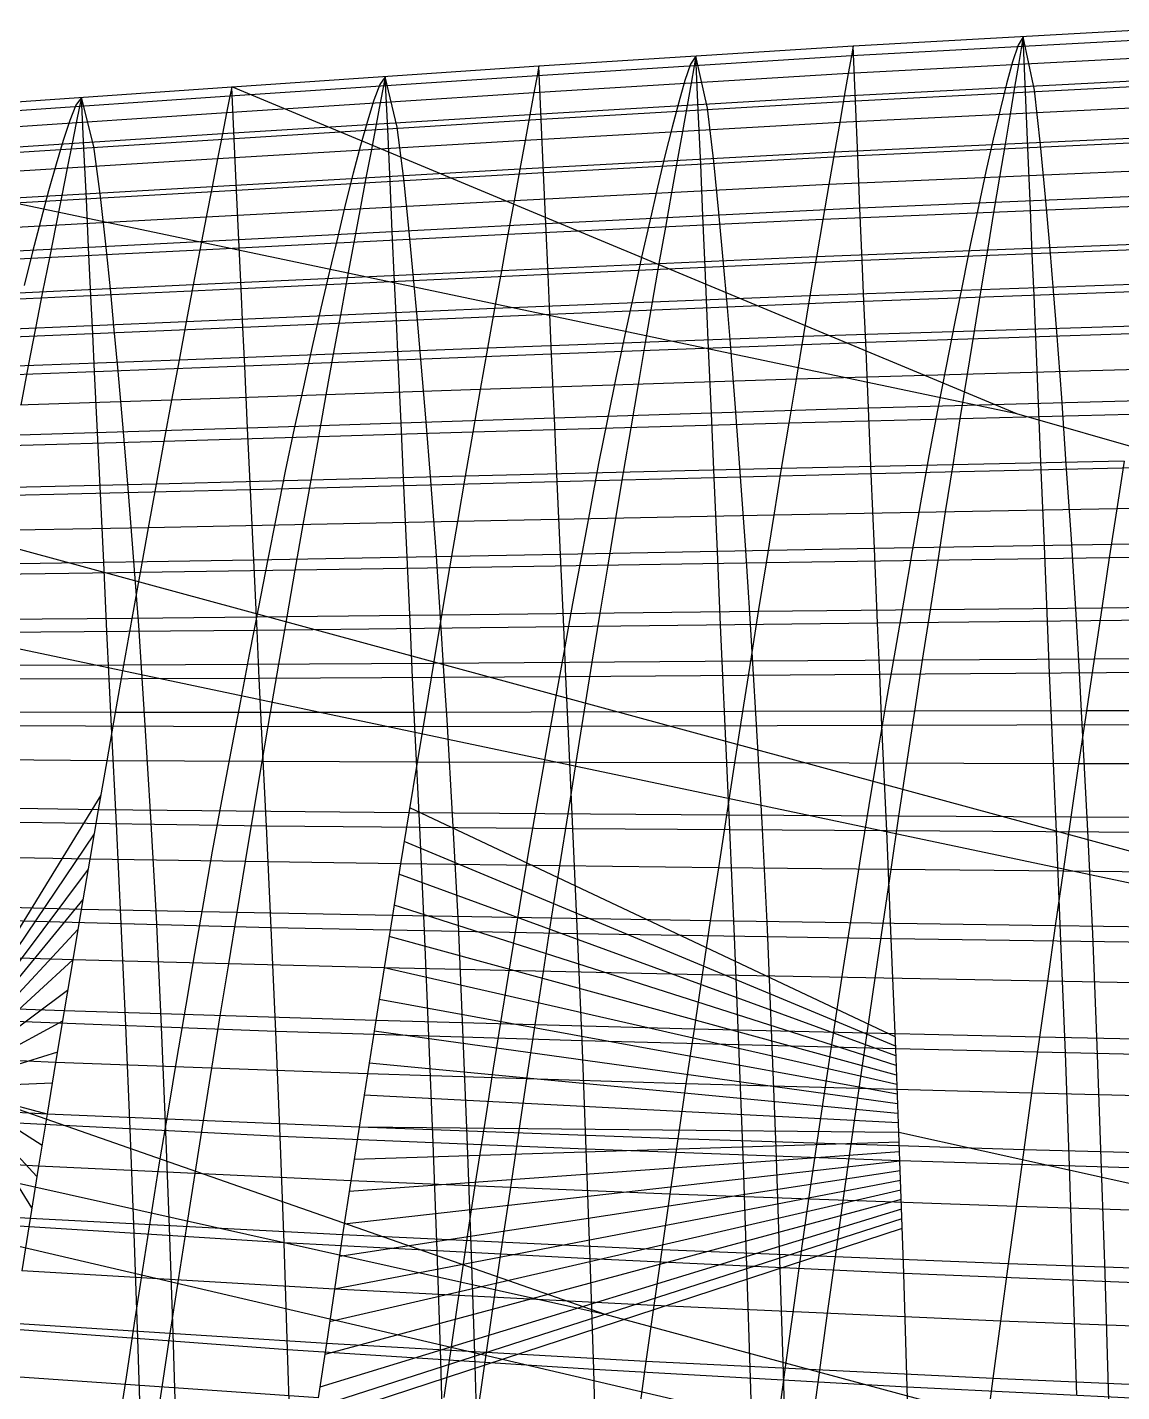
# Model space of a CAD drawing. Extents: x -530 to 530, y -2 to 255.
# Drawn here: x -411.5 to -352.3, y 173.8 to 247.6 of the extents above; entities that cross this region are included whole.
import ezdxf

# ---------------------------------------------------------------- set-up
doc = ezdxf.new("R2010")
doc.units = 0
doc.header["$MEASUREMENT"] = 0
doc.layers.add('default', color=7, linetype='Continuous')

msp = doc.modelspace()

# ---------------------------------------------------------------- linework, layer by layer
at = {"layer": 'default', "color": 5, "linetype": 'Continuous'}
for p, q in [((-348.435, 247.563, 101.476), (-366.838, 246.545, 114.324)), ((-348.435, 247.563, 101.476), (-366.838, 246.545, 114.324)), ((-366.838, 246.545, 114.324), (-383.825, 245.455, 128.367)), ((-366.838, 246.545, 114.324), (-383.825, 245.455, 128.367)), ((-348.525, 247.023, 101.383), (-366.931, 246.02, 114.237)), ((-366.838, 246.545, 114.324), (-366.931, 246.02, 114.237)), ((-366.931, 246.02, 114.237), (-383.921, 244.946, 128.285)), ((-348.688, 246.045, 101.213), (-367.099, 245.068, 114.078)), ((-366.931, 246.02, 114.237), (-367.099, 245.068, 114.078)), ((-383.921, 244.946, 128.285), (-400.527, 243.835, 141.917)), ((-383.825, 245.455, 128.367), (-400.43, 244.328, 141.991)), ((-383.825, 245.455, 128.367), (-400.43, 244.328, 141.991)), ((-367.099, 245.068, 114.078), (-384.093, 244.021, 128.137)), ((-383.921, 244.946, 128.285), (-384.093, 244.021, 128.137)), ((-383.825, 245.455, 128.367), (-383.921, 244.946, 128.285)), ((-367.099, 245.068, 114.078), (-367.314, 243.847, 113.876)), ((-400.43, 244.328, 141.991), (-416.674, 243.195, 155.404)), ((-400.43, 244.328, 141.991), (-416.674, 243.195, 155.404)), ((-400.43, 244.328, 141.991), (-400.527, 243.835, 141.917)), ((-348.896, 244.791, 100.999), (-367.314, 243.847, 113.876)), ((-400.527, 243.835, 141.917), (-416.774, 242.719, 155.337)), ((-384.093, 244.021, 128.137), (-400.705, 242.94, 141.781)), ((-400.527, 243.835, 141.917), (-400.705, 242.94, 141.781)), ((-384.093, 244.021, 128.137), (-384.314, 242.836, 127.949)), ((-367.314, 243.847, 113.876), (-384.314, 242.836, 127.949)), ((-367.314, 243.847, 113.876), (-367.564, 242.418, 113.641)), ((-400.705, 242.94, 141.781), (-416.954, 241.856, 155.215)), ((-400.705, 242.94, 141.781), (-400.931, 241.793, 141.609)), ((-384.314, 242.836, 127.949), (-400.931, 241.793, 141.609)), ((-384.314, 242.836, 127.949), (-384.57, 241.449, 127.73)), ((-349.138, 243.323, 100.748), (-367.564, 242.418, 113.641)), ((-367.564, 242.418, 113.641), (-384.57, 241.449, 127.73)), ((-367.564, 242.418, 113.641), (-367.844, 240.811, 113.38)), ((-400.931, 241.793, 141.609), (-417.185, 240.749, 155.059)), ((-400.931, 241.793, 141.609), (-401.194, 240.449, 141.409)), ((-384.57, 241.449, 127.73), (-401.194, 240.449, 141.409)), ((-384.57, 241.449, 127.73), (-384.857, 239.889, 127.486)), ((-349.409, 241.672, 100.469), (-367.844, 240.811, 113.38)), ((-367.844, 240.811, 113.38), (-384.857, 239.889, 127.486)), ((-367.844, 240.811, 113.38), (-368.147, 239.057, 113.098)), ((-401.194, 240.449, 141.409), (-417.454, 239.453, 154.878)), ((-401.194, 240.449, 141.409), (-401.489, 238.94, 141.185)), ((-384.857, 239.889, 127.486), (-401.489, 238.94, 141.185)), ((-384.857, 239.889, 127.486), (-385.168, 238.186, 127.223)), ((-349.702, 239.87, 100.169), (-368.147, 239.057, 113.098)), ((-368.147, 239.057, 113.098), (-385.168, 238.186, 127.223)), ((-368.147, 239.057, 113.098), (-368.471, 237.167, 112.797)), ((-401.489, 238.94, 141.185), (-417.754, 237.997, 154.677)), ((-401.489, 238.94, 141.185), (-401.808, 237.291, 140.945)), ((-385.168, 238.186, 127.223), (-401.808, 237.291, 140.945)), ((-385.168, 238.186, 127.223), (-385.5, 236.351, 126.943)), ((-350.016, 237.929, 99.848), (-368.471, 237.167, 112.797)), ((-401.808, 237.291, 140.945), (-418.079, 236.406, 154.46)), ((-401.808, 237.291, 140.945), (-402.149, 235.515, 140.688)), ((-368.471, 237.167, 112.797), (-385.5, 236.351, 126.943)), ((-368.471, 237.167, 112.797), (-368.813, 235.16, 112.48)), ((-385.5, 236.351, 126.943), (-402.149, 235.515, 140.688)), ((-385.5, 236.351, 126.943), (-385.851, 234.403, 126.648)), ((-402.149, 235.515, 140.688), (-418.427, 234.693, 154.228)), ((-402.149, 235.515, 140.688), (-402.51, 233.629, 140.419)), ((-350.347, 235.867, 99.511), (-368.813, 235.16, 112.48)), ((-368.813, 235.16, 112.48), (-385.851, 234.403, 126.648)), ((-368.813, 235.16, 112.48), (-369.17, 233.045, 112.152)), ((-385.851, 234.403, 126.648), (-402.51, 233.629, 140.419)), ((-385.851, 234.403, 126.648), (-386.217, 232.349, 126.342)), ((-402.51, 233.629, 140.419), (-418.794, 232.874, 153.985)), ((-402.51, 233.629, 140.419), (-402.886, 231.641, 140.139)), ((-350.693, 233.695, 99.16), (-369.17, 233.045, 112.152)), ((-369.17, 233.045, 112.152), (-386.217, 232.349, 126.342)), ((-369.17, 233.045, 112.152), (-369.541, 230.836, 111.81)), ((-386.217, 232.349, 126.342), (-402.886, 231.641, 140.139)), ((-386.217, 232.349, 126.342), (-386.598, 230.205, 126.024)), ((-402.886, 231.641, 140.139), (-419.178, 230.956, 153.732)), ((-402.886, 231.641, 140.139), (-403.277, 229.565, 139.848)), ((-351.053, 231.425, 98.796), (-369.541, 230.836, 111.81)), ((-386.598, 230.205, 126.024), (-403.277, 229.565, 139.848)), ((-386.598, 230.205, 126.024), (-386.99, 227.973, 125.699)), ((-369.541, 230.836, 111.81), (-386.598, 230.205, 126.024)), ((-369.541, 230.836, 111.81), (-369.923, 228.538, 111.462)), ((-403.277, 229.565, 139.848), (-419.576, 228.953, 153.47)), ((-403.277, 229.565, 139.848), (-403.679, 227.404, 139.551)), ((-351.423, 229.064, 98.424), (-369.923, 228.538, 111.462)), ((-386.99, 227.973, 125.699), (-403.679, 227.404, 139.551)), ((-386.99, 227.973, 125.699), (-387.393, 225.664, 125.365)), ((-369.923, 228.538, 111.462), (-386.99, 227.973, 125.699)), ((-369.923, 228.538, 111.462), (-370.316, 226.16, 111.103)), ((-403.679, 227.404, 139.551), (-419.986, 226.869, 153.202)), ((-403.679, 227.404, 139.551), (-404.093, 225.169, 139.246)), ((-351.803, 226.621, 98.042), (-370.316, 226.16, 111.103)), ((-370.316, 226.16, 111.103), (-387.393, 225.664, 125.365)), ((-370.316, 226.16, 111.103), (-370.718, 223.709, 110.739)), ((-404.093, 225.169, 139.246), (-420.408, 224.713, 152.928)), ((-404.093, 225.169, 139.246), (-404.516, 222.866, 138.937)), ((-387.393, 225.664, 125.365), (-404.093, 225.169, 139.246)), ((-387.393, 225.664, 125.365), (-387.805, 223.285, 125.026)), ((-370.718, 223.709, 110.739), (-387.805, 223.285, 125.026)), ((-370.718, 223.709, 110.739), (-371.126, 221.191, 110.371)), ((-352.192, 224.103, 97.654), (-370.718, 223.709, 110.739)), ((-352.192, 224.103, 97.654), (-352.587, 221.517, 97.261)), ((-404.516, 222.866, 138.937), (-420.84, 222.49, 152.649)), ((-404.516, 222.866, 138.937), (-404.946, 220.499, 138.624)), ((-387.805, 223.285, 125.026), (-404.516, 222.866, 138.937)), ((-387.805, 223.285, 125.026), (-388.224, 220.84, 124.683)), ((-352.587, 221.517, 97.261), (-371.126, 221.191, 110.371)), ((-352.587, 221.517, 97.261), (-352.99, 218.868, 96.862)), ((-332.689, 221.812, 85.574), (-352.587, 221.517, 97.261)), ((-388.224, 220.84, 124.683), (-404.946, 220.499, 138.624)), ((-388.224, 220.84, 124.683), (-388.65, 218.337, 124.334)), ((-371.126, 221.191, 110.371), (-388.224, 220.84, 124.683)), ((-371.126, 221.191, 110.371), (-371.542, 218.612, 109.997)), ((-404.946, 220.499, 138.624), (-421.278, 220.207, 152.367)), ((-404.946, 220.499, 138.624), (-405.384, 218.076, 138.305)), ((-371.542, 218.612, 109.997), (-388.65, 218.337, 124.334)), ((-371.542, 218.612, 109.997), (-371.962, 215.977, 109.621)), ((-352.99, 218.868, 96.862), (-371.542, 218.612, 109.997)), ((-352.99, 218.868, 96.862), (-353.397, 216.162, 96.461)), ((-333.076, 219.098, 85.15), (-352.99, 218.868, 96.862)), ((-405.384, 218.076, 138.305), (-421.725, 217.87, 152.08)), ((-405.384, 218.076, 138.305), (-405.827, 215.599, 137.986)), ((-388.65, 218.337, 124.334), (-405.384, 218.076, 138.305)), ((-388.65, 218.337, 124.334), (-389.081, 215.779, 123.985)), ((-333.467, 216.324, 84.725), (-353.397, 216.162, 96.461)), ((-405.827, 215.599, 137.986), (-422.176, 215.48, 151.793)), ((-405.827, 215.599, 137.986), (-406.276, 213.074, 137.664)), ((-389.081, 215.779, 123.985), (-405.827, 215.599, 137.986)), ((-389.081, 215.779, 123.985), (-389.519, 213.17, 123.631)), ((-371.962, 215.977, 109.621), (-389.081, 215.779, 123.985)), ((-371.962, 215.977, 109.621), (-372.388, 213.29, 109.241)), ((-353.397, 216.162, 96.461), (-371.962, 215.977, 109.621)), ((-353.397, 216.162, 96.461), (-353.81, 213.402, 96.056)), ((-372.388, 213.29, 109.241), (-389.519, 213.17, 123.631)), ((-372.388, 213.29, 109.241), (-372.818, 210.56, 108.86)), ((-353.81, 213.402, 96.056), (-372.388, 213.29, 109.241)), ((-353.81, 213.402, 96.056), (-354.226, 210.596, 95.649)), ((-333.864, 213.495, 84.295), (-353.81, 213.402, 96.056)), ((-406.276, 213.074, 137.664), (-422.634, 213.044, 151.503)), ((-406.276, 213.074, 137.664), (-406.728, 210.507, 137.34)), ((-389.519, 213.17, 123.631), (-406.276, 213.074, 137.664)), ((-389.519, 213.17, 123.631), (-389.959, 210.519, 123.277)), ((-406.728, 210.507, 137.34), (-423.095, 210.567, 151.212)), ((-406.728, 210.507, 137.34), (-407.183, 207.897, 137.017)), ((-389.959, 210.519, 123.277), (-406.728, 210.507, 137.34)), ((-389.959, 210.519, 123.277), (-390.403, 207.823, 122.923)), ((-372.818, 210.56, 108.86), (-389.959, 210.519, 123.277)), ((-372.818, 210.56, 108.86), (-373.25, 207.783, 108.48)), ((-354.226, 210.596, 95.649), (-372.818, 210.56, 108.86)), ((-354.226, 210.596, 95.649), (-354.644, 207.744, 95.242)), ((-334.263, 210.621, 83.863), (-354.226, 210.596, 95.649)), ((-407.183, 207.897, 137.017), (-423.559, 208.049, 150.922)), ((-407.183, 207.897, 137.017), (-407.642, 205.251, 136.694)), ((-390.403, 207.823, 122.923), (-407.183, 207.897, 137.017)), ((-390.403, 207.823, 122.923), (-390.849, 205.09, 122.567)), ((-373.25, 207.783, 108.48), (-390.403, 207.823, 122.923)), ((-373.25, 207.783, 108.48), (-373.685, 204.968, 108.098)), ((-354.644, 207.744, 95.242), (-373.25, 207.783, 108.48)), ((-354.644, 207.744, 95.242), (-355.065, 204.853, 94.835)), ((-334.665, 207.698, 83.431), (-354.644, 207.744, 95.242)), ((-407.642, 205.251, 136.694), (-424.026, 205.497, 150.631)), ((-407.642, 205.251, 136.694), (-408.103, 202.574, 136.369)), ((-390.849, 205.09, 122.567), (-407.642, 205.251, 136.694)), ((-390.849, 205.09, 122.567), (-391.298, 202.325, 122.211)), ((-373.685, 204.968, 108.098), (-390.849, 205.09, 122.567)), ((-373.685, 204.968, 108.098), (-374.123, 202.12, 107.715)), ((-355.065, 204.853, 94.835), (-373.685, 204.968, 108.098)), ((-355.065, 204.853, 94.835), (-355.489, 201.927, 94.425)), ((-335.07, 204.735, 82.999), (-355.065, 204.853, 94.835)), ((-408.103, 202.574, 136.369), (-424.497, 202.914, 150.339)), ((-408.103, 202.574, 136.369), (-408.563, 199.866, 136.048)), ((-391.298, 202.325, 122.211), (-408.103, 202.574, 136.369)), ((-391.298, 202.325, 122.211), (-391.746, 199.527, 121.858)), ((-374.123, 202.12, 107.715), (-391.298, 202.325, 122.211)), ((-374.123, 202.12, 107.715), (-374.56, 199.239, 107.335)), ((-355.489, 201.927, 94.425), (-374.123, 202.12, 107.715)), ((-355.489, 201.927, 94.425), (-355.912, 198.968, 94.02)), ((-335.477, 201.737, 82.564), (-355.489, 201.927, 94.425)), ((-408.563, 199.866, 136.048), (-424.966, 200.301, 150.051)), ((-408.563, 199.866, 136.048), (-409.025, 197.13, 135.727)), ((-391.746, 199.527, 121.858), (-408.563, 199.866, 136.048)), ((-391.746, 199.527, 121.858), (-392.196, 196.701, 121.506)), ((-374.56, 199.239, 107.335), (-391.746, 199.527, 121.858)), ((-374.56, 199.239, 107.335), (-374.998, 196.328, 106.956)), ((-355.912, 198.968, 94.02), (-374.56, 199.239, 107.335)), ((-355.912, 198.968, 94.02), (-356.337, 195.978, 93.615)), ((-335.884, 198.704, 82.134), (-355.912, 198.968, 94.02)), ((-409.025, 197.13, 135.727), (-425.437, 197.661, 149.763)), ((-409.025, 197.13, 135.727), (-409.487, 194.372, 135.408)), ((-392.196, 196.701, 121.506), (-409.025, 197.13, 135.727)), ((-392.196, 196.701, 121.506), (-392.645, 193.852, 121.155)), ((-374.998, 196.328, 106.956), (-392.196, 196.701, 121.506)), ((-374.998, 196.328, 106.956), (-375.436, 193.394, 106.579)), ((-356.337, 195.978, 93.615), (-374.998, 196.328, 106.956)), ((-356.337, 195.978, 93.615), (-356.761, 192.964, 93.212)), ((-336.291, 195.64, 81.704), (-356.337, 195.978, 93.615)), ((-409.487, 194.372, 135.408), (-425.908, 195.001, 149.477)), ((-409.487, 194.372, 135.408), (-409.948, 191.592, 135.09)), ((-392.645, 193.852, 121.155), (-409.487, 194.372, 135.408)), ((-392.645, 193.852, 121.155), (-393.095, 190.981, 120.807)), ((-375.436, 193.394, 106.579), (-392.645, 193.852, 121.155)), ((-375.436, 193.394, 106.579), (-375.874, 190.437, 106.204)), ((-356.761, 192.964, 93.212), (-375.436, 193.394, 106.579)), ((-356.761, 192.964, 93.212), (-357.185, 189.927, 92.811)), ((-336.699, 192.552, 81.276), (-356.761, 192.964, 93.212)), ((-409.948, 191.592, 135.09), (-426.378, 192.319, 149.192)), ((-409.948, 191.592, 135.09), (-410.408, 188.795, 134.776)), ((-393.095, 190.981, 120.807), (-409.948, 191.592, 135.09)), ((-393.095, 190.981, 120.807), (-393.543, 188.092, 120.462)), ((-375.874, 190.437, 106.204), (-393.095, 190.981, 120.807)), ((-375.874, 190.437, 106.204), (-376.311, 187.461, 105.833)), ((-357.185, 189.927, 92.811), (-375.874, 190.437, 106.204)), ((-410.408, 188.795, 134.776), (-426.847, 189.62, 148.911)), ((-357.185, 189.927, 92.811), (-357.608, 186.87, 92.414)), ((-337.107, 189.44, 80.85), (-357.185, 189.927, 92.811)), ((-410.408, 188.795, 134.776), (-410.867, 185.982, 134.466)), ((-393.543, 188.092, 120.462), (-410.408, 188.795, 134.776)), ((-393.543, 188.092, 120.462), (-393.989, 185.186, 120.12)), ((-376.311, 187.461, 105.833), (-393.543, 188.092, 120.462)), ((-376.311, 187.461, 105.833), (-376.746, 184.469, 105.465)), ((-357.608, 186.87, 92.414), (-376.311, 187.461, 105.833)), ((-410.867, 185.982, 134.466), (-427.315, 186.906, 148.633)), ((-357.608, 186.87, 92.414), (-358.029, 183.796, 92.021)), ((-337.513, 186.308, 80.428), (-357.608, 186.87, 92.414)), ((-410.867, 185.982, 134.466), (-411.323, 183.155, 134.158)), ((-393.989, 185.186, 120.12), (-410.867, 185.982, 134.466)), ((-393.989, 185.186, 120.12), (-394.433, 182.267, 119.781)), ((-376.746, 184.469, 105.465), (-393.989, 185.186, 120.12)), ((-376.746, 184.469, 105.465), (-377.179, 181.461, 105.1)), ((-358.029, 183.796, 92.021), (-376.746, 184.469, 105.465)), ((-411.323, 183.155, 134.158), (-427.78, 184.179, 148.357)), ((-358.029, 183.796, 92.021), (-358.448, 180.707, 91.631)), ((-337.917, 183.158, 80.01), (-358.029, 183.796, 92.021)), ((-411.323, 183.155, 134.158), (-411.776, 180.318, 133.855)), ((-394.433, 182.267, 119.781), (-411.323, 183.155, 134.158)), ((-394.433, 182.267, 119.781), (-394.875, 179.336, 119.448)), ((-377.179, 181.461, 105.1), (-394.433, 182.267, 119.781)), ((-377.179, 181.461, 105.1), (-377.609, 178.444, 104.741)), ((-358.448, 180.707, 91.631), (-377.179, 181.461, 105.1)), ((-394.875, 179.336, 119.448), (-411.776, 180.318, 133.855)), ((-358.448, 180.707, 91.631), (-358.865, 177.607, 91.247)), ((-338.32, 179.992, 79.595), (-358.448, 180.707, 91.631)), ((-394.875, 179.336, 119.448), (-395.314, 176.396, 119.118)), ((-377.609, 178.444, 104.741), (-394.875, 179.336, 119.448)), ((-377.609, 178.444, 104.741), (-378.037, 175.415, 104.386)), ((-358.865, 177.607, 91.247), (-377.609, 178.444, 104.741)), ((-395.314, 176.396, 119.118), (-412.228, 177.471, 133.556)), ((-358.865, 177.607, 91.247), (-359.279, 174.497, 90.867)), ((-338.72, 176.816, 79.187), (-358.865, 177.607, 91.247)), ((-395.314, 176.396, 119.118), (-395.748, 173.451, 118.794)), ((-378.037, 175.415, 104.386), (-395.314, 176.396, 119.118)), ((-378.037, 175.415, 104.386), (-378.461, 172.382, 104.037)), ((-359.279, 174.497, 90.867), (-378.037, 175.415, 104.386)), ((-395.748, 173.451, 118.794), (-412.674, 174.62, 133.262)), ((-359.279, 174.497, 90.867), (-359.689, 171.382, 90.494)), ((-339.119, 173.628, 78.783), (-359.279, 174.497, 90.867))]:
    msp.add_line(p, q, dxfattribs=at)
at = {"layer": 'default', "color": 3, "linetype": 'Continuous'}
for p, q in [((-366.712, 243.577, 114.731), (-366.838, 246.545, 114.324)), ((-383.698, 242.572, 128.756), (-383.825, 245.455, 128.367)), ((-400.3, 241.534, 142.362), (-400.43, 244.328, 141.991)), ((-348.312, 244.516, 101.9), (-366.712, 243.577, 114.731)), ((-366.712, 243.577, 114.731), (-383.698, 242.572, 128.756)), ((-366.586, 240.61, 115.139), (-366.712, 243.577, 114.731)), ((-383.698, 242.572, 128.756), (-400.3, 241.534, 142.362)), ((-383.57, 239.688, 129.146), (-383.698, 242.572, 128.756)), ((-400.3, 241.534, 142.362), (-416.542, 240.497, 155.756)), ((-400.169, 238.74, 142.733), (-400.3, 241.534, 142.362)), ((-348.19, 241.47, 102.325), (-366.586, 240.61, 115.139)), ((-366.586, 240.61, 115.139), (-383.57, 239.688, 129.146)), ((-366.466, 237.782, 115.527), (-366.586, 240.61, 115.139)), ((-383.57, 239.688, 129.146), (-400.169, 238.74, 142.733)), ((-383.448, 236.941, 129.517), (-383.57, 239.688, 129.146)), ((-400.169, 238.74, 142.733), (-416.409, 237.798, 156.107)), ((-400.046, 236.078, 143.087), (-400.169, 238.74, 142.733)), ((-348.073, 238.569, 102.729), (-366.466, 237.782, 115.527)), ((-366.466, 237.782, 115.527), (-383.448, 236.941, 129.517)), ((-366.347, 234.955, 115.915), (-366.466, 237.782, 115.527)), ((-383.448, 236.941, 129.517), (-400.046, 236.078, 143.087)), ((-383.327, 234.194, 129.887), (-383.448, 236.941, 129.517)), ((-400.046, 236.078, 143.087), (-416.283, 235.228, 156.442)), ((-399.922, 233.416, 143.44), (-400.046, 236.078, 143.087)), ((-347.956, 235.667, 103.134), (-366.347, 234.955, 115.915)), ((-366.347, 234.955, 115.915), (-383.327, 234.194, 129.887)), ((-366.252, 232.738, 116.22), (-366.347, 234.955, 115.915)), ((-383.327, 234.194, 129.887), (-399.922, 233.416, 143.44)), ((-383.231, 232.039, 130.179), (-383.327, 234.194, 129.887)), ((-399.922, 233.416, 143.44), (-416.158, 232.657, 156.776)), ((-399.824, 231.328, 143.718), (-399.922, 233.416, 143.44)), ((-347.864, 233.391, 103.452), (-366.252, 232.738, 116.22)), ((-366.252, 232.738, 116.22), (-383.231, 232.039, 130.179)), ((-366.158, 230.52, 116.525), (-366.252, 232.738, 116.22)), ((-383.231, 232.039, 130.179), (-399.824, 231.328, 143.718)), ((-383.134, 229.884, 130.471), (-383.231, 232.039, 130.179)), ((-399.824, 231.328, 143.718), (-416.058, 230.641, 157.04)), ((-399.726, 229.24, 143.996), (-399.824, 231.328, 143.718)), ((-347.772, 231.114, 103.77), (-366.158, 230.52, 116.525)), ((-366.158, 230.52, 116.525), (-383.134, 229.884, 130.471)), ((-366.007, 226.968, 117.012), (-366.158, 230.52, 116.525)), ((-383.134, 229.884, 130.471), (-399.726, 229.24, 143.996)), ((-382.982, 226.432, 130.937), (-383.134, 229.884, 130.471)), ((-399.726, 229.24, 143.996), (-415.959, 228.625, 157.303)), ((-399.57, 225.895, 144.44), (-399.726, 229.24, 143.996)), ((-347.625, 227.468, 104.278), (-366.007, 226.968, 117.012)), ((-366.007, 226.968, 117.012), (-382.982, 226.432, 130.937)), ((-365.857, 223.416, 117.499), (-366.007, 226.968, 117.012)), ((-399.57, 225.895, 144.44), (-415.8, 225.395, 157.723)), ((-382.982, 226.432, 130.937), (-399.57, 225.895, 144.44)), ((-399.415, 222.551, 144.883), (-399.57, 225.895, 144.44)), ((-382.829, 222.981, 131.402), (-382.982, 226.432, 130.937)), ((-347.479, 223.823, 104.786), (-365.857, 223.416, 117.499)), ((-382.829, 222.981, 131.402), (-399.415, 222.551, 144.883)), ((-365.857, 223.416, 117.499), (-382.829, 222.981, 131.402)), ((-382.655, 219.058, 131.932), (-382.829, 222.981, 131.402)), ((-365.686, 219.379, 118.053), (-365.857, 223.416, 117.499)), ((-399.415, 222.551, 144.883), (-415.642, 222.166, 158.143)), ((-399.238, 218.75, 145.388), (-399.415, 222.551, 144.883)), ((-365.686, 219.379, 118.053), (-382.655, 219.058, 131.932)), ((-347.312, 219.679, 105.363), (-365.686, 219.379, 118.053)), ((-365.515, 215.343, 118.607), (-365.686, 219.379, 118.053)), ((-399.238, 218.75, 145.388), (-415.462, 218.495, 158.621)), ((-382.655, 219.058, 131.932), (-399.238, 218.75, 145.388)), ((-399.061, 214.95, 145.892), (-399.238, 218.75, 145.388)), ((-382.482, 215.136, 132.462), (-382.655, 219.058, 131.932)), ((-347.146, 215.536, 105.941), (-365.515, 215.343, 118.607)), ((-399.061, 214.95, 145.892), (-415.283, 214.825, 159.099)), ((-382.482, 215.136, 132.462), (-399.061, 214.95, 145.892)), ((-398.939, 212.343, 146.239), (-399.061, 214.95, 145.892)), ((-365.515, 215.343, 118.607), (-382.482, 215.136, 132.462)), ((-382.362, 212.446, 132.825), (-382.482, 215.136, 132.462)), ((-365.397, 212.574, 118.988), (-365.515, 215.343, 118.607)), ((-365.397, 212.574, 118.988), (-382.362, 212.446, 132.825)), ((-347.031, 212.695, 106.337), (-365.397, 212.574, 118.988)), ((-365.28, 209.806, 119.368), (-365.397, 212.574, 118.988)), ((-398.939, 212.343, 146.239), (-415.159, 212.308, 159.427)), ((-382.362, 212.446, 132.825), (-398.939, 212.343, 146.239)), ((-398.817, 209.737, 146.585), (-398.939, 212.343, 146.239)), ((-382.243, 209.756, 133.189), (-382.362, 212.446, 132.825)), ((-398.817, 209.737, 146.585), (-415.035, 209.791, 159.755)), ((-382.243, 209.756, 133.189), (-398.817, 209.737, 146.585)), ((-398.551, 204.373, 147.316), (-398.817, 209.737, 146.585)), ((-365.28, 209.806, 119.368), (-382.243, 209.756, 133.189)), ((-381.981, 204.22, 133.957), (-382.243, 209.756, 133.189)), ((-346.916, 209.853, 106.734), (-365.28, 209.806, 119.368)), ((-365.023, 204.109, 120.171), (-365.28, 209.806, 119.368)), ((-398.551, 204.373, 147.316), (-414.765, 204.611, 160.447)), ((-398.294, 198.875, 148.048), (-398.551, 204.373, 147.316)), ((-381.981, 204.22, 133.957), (-398.551, 204.373, 147.316)), ((-381.729, 198.547, 134.725), (-381.981, 204.22, 133.957)), ((-365.023, 204.109, 120.171), (-381.981, 204.22, 133.957)), ((-364.774, 198.27, 120.975), (-365.023, 204.109, 120.171)), ((-346.666, 204.006, 107.572), (-365.023, 204.109, 120.171)), ((-398.294, 198.875, 148.048), (-414.503, 199.302, 161.14)), ((-398.048, 193.271, 148.774), (-398.294, 198.875, 148.048)), ((-381.729, 198.547, 134.725), (-398.294, 198.875, 148.048)), ((-381.488, 192.763, 135.486), (-381.729, 198.547, 134.725)), ((-364.774, 198.27, 120.975), (-381.729, 198.547, 134.725)), ((-364.536, 192.319, 121.771), (-364.774, 198.27, 120.975)), ((-346.424, 198.013, 108.409), (-364.774, 198.27, 120.975)), ((-398.048, 193.271, 148.774), (-414.253, 193.891, 161.828)), ((-397.818, 187.585, 149.489), (-398.048, 193.271, 148.774)), ((-381.488, 192.763, 135.486), (-398.048, 193.271, 148.774)), ((-381.261, 186.895, 136.236), (-381.488, 192.763, 135.486)), ((-364.536, 192.319, 121.771), (-381.488, 192.763, 135.486)), ((-364.313, 186.279, 122.555), (-364.536, 192.319, 121.771)), ((-346.192, 191.904, 109.239), (-364.536, 192.319, 121.771)), ((-397.818, 187.585, 149.489), (-414.019, 188.4, 162.506)), ((-397.602, 181.839, 150.191), (-397.818, 187.585, 149.489)), ((-381.261, 186.895, 136.236), (-397.818, 187.585, 149.489)), ((-381.049, 180.964, 136.972), (-381.261, 186.895, 136.236)), ((-364.313, 186.279, 122.555), (-381.261, 186.895, 136.236)), ((-364.104, 180.176, 123.324), (-364.313, 186.279, 122.555)), ((-345.974, 185.705, 110.056), (-364.313, 186.279, 122.555)), ((-397.602, 181.839, 150.191), (-413.8, 182.851, 163.173)), ((-397.406, 176.051, 150.875), (-397.602, 181.839, 150.191)), ((-381.049, 180.964, 136.972), (-397.602, 181.839, 150.191)), ((-380.855, 174.991, 137.688), (-381.049, 180.964, 136.972)), ((-364.104, 180.176, 123.324), (-381.049, 180.964, 136.972)), ((-363.913, 174.029, 124.071), (-364.104, 180.176, 123.324)), ((-345.77, 179.44, 110.856), (-364.104, 180.176, 123.324)), ((-397.406, 176.051, 150.875), (-413.6, 177.263, 163.823)), ((-397.231, 170.243, 151.536), (-397.406, 176.051, 150.875)), ((-380.855, 174.991, 137.688), (-397.406, 176.051, 150.875)), ((-380.683, 168.997, 138.378), (-380.855, 174.991, 137.688)), ((-363.913, 174.029, 124.071), (-380.855, 174.991, 137.688)), ((-363.742, 167.859, 124.792), (-363.913, 174.029, 124.071)), ((-345.584, 173.13, 111.635), (-363.913, 174.029, 124.071))]:
    msp.add_line(p, q, dxfattribs=at)
at = {"layer": 'default', "color": 4, "linetype": 'Continuous'}
for p, q in [((-357.92, 246.603, 107.525), (-358.217, 245.693, 107.168)), ((-357.636, 247.054, 107.9), (-357.92, 246.603, 107.525)), ((-357.026, 244.163, 109.01), (-357.636, 247.054, 107.9)), ((-375.332, 246, 121.345), (-375.625, 245.564, 120.989)), ((-374.701, 243.186, 122.405), (-375.332, 246, 121.345)), ((-358.217, 245.693, 107.168), (-358.54, 244.501, 106.793)), ((-375.625, 245.564, 120.989), (-375.932, 244.68, 120.651)), ((-392.43, 244.47, 134.843), (-392.746, 243.614, 134.526)), ((-392.128, 244.892, 135.179), (-392.43, 244.47, 134.843)), ((-391.479, 242.16, 136.183), (-392.128, 244.892, 135.179)), ((-375.932, 244.68, 120.651), (-376.266, 243.523, 120.297)), ((-358.54, 244.501, 106.793), (-358.891, 243.095, 106.396)), ((-408.552, 243.762, 148.698), (-408.864, 243.356, 148.384)), ((-407.883, 241.118, 149.646), (-408.552, 243.762, 148.698)), ((-392.746, 243.614, 134.526), (-393.09, 242.494, 134.195)), ((-376.266, 243.523, 120.297), (-376.628, 242.156, 119.923)), ((-356.698, 241.205, 109.717), (-357.026, 244.163, 109.01)), ((-408.864, 243.356, 148.384), (-409.189, 242.53, 148.09)), ((-374.364, 240.307, 123.08), (-374.701, 243.186, 122.405)), ((-358.891, 243.095, 106.396), (-359.265, 241.505, 105.981)), ((-409.189, 242.53, 148.09), (-409.543, 241.449, 147.784)), ((-393.09, 242.494, 134.195), (-393.462, 241.17, 133.846)), ((-391.133, 239.366, 136.824), (-391.479, 242.16, 136.183)), ((-376.628, 242.156, 119.923), (-377.013, 240.611, 119.531)), ((-409.543, 241.449, 147.784), (-409.925, 240.17, 147.462)), ((-359.265, 241.505, 105.981), (-359.656, 239.762, 105.553)), ((-407.527, 238.415, 150.252), (-407.883, 241.118, 149.646)), ((-393.462, 241.17, 133.846), (-393.858, 239.673, 133.481)), ((-377.013, 240.611, 119.531), (-377.416, 238.917, 119.128)), ((-356.433, 238.375, 110.323), (-356.698, 241.205, 109.717)), ((-409.925, 240.17, 147.462), (-410.331, 238.725, 147.126)), ((-374.091, 237.554, 123.659), (-374.364, 240.307, 123.08)), ((-393.858, 239.673, 133.481), (-394.273, 238.032, 133.105)), ((-390.853, 236.694, 137.375), (-391.133, 239.366, 136.824)), ((-359.656, 239.762, 105.553), (-360.061, 237.878, 105.115)), ((-410.331, 238.725, 147.126), (-410.757, 237.139, 146.78)), ((-407.239, 235.83, 150.774), (-407.527, 238.415, 150.252)), ((-377.416, 238.917, 119.128), (-377.834, 237.087, 118.716)), ((-356.186, 235.542, 110.902), (-356.433, 238.375, 110.323)), ((-394.273, 238.032, 133.105), (-394.702, 236.258, 132.722)), ((-360.061, 237.878, 105.115), (-360.483, 235.875, 104.662)), ((-410.757, 237.139, 146.78), (-411.198, 235.426, 146.427)), ((-377.834, 237.087, 118.716), (-378.269, 235.141, 118.289)), ((-373.838, 234.797, 124.213), (-374.091, 237.554, 123.659)), ((-394.702, 236.258, 132.722), (-395.15, 234.371, 132.325)), ((-390.594, 234.018, 137.901), (-390.853, 236.694, 137.375)), ((-411.198, 235.426, 146.427), (-411.657, 233.604, 146.063)), ((-406.973, 233.241, 151.272), (-407.239, 235.83, 150.774)), ((-360.483, 235.875, 104.662), (-360.914, 233.76, 104.204)), ((-356.006, 233.316, 111.337), (-356.186, 235.542, 110.902)), ((-378.269, 235.141, 118.289), (-378.713, 233.085, 117.859)), ((-373.653, 232.631, 124.629), (-373.838, 234.797, 124.213)), ((-395.15, 234.371, 132.325), (-395.607, 232.379, 131.925)), ((-390.405, 231.916, 138.297), (-390.594, 234.018, 137.901)), ((-406.778, 231.208, 151.647), (-406.973, 233.241, 151.272)), ((-360.914, 233.76, 104.204), (-361.361, 231.548, 103.733)), ((-355.83, 231.088, 111.768), (-356.006, 233.316, 111.337)), ((-378.713, 233.085, 117.859), (-379.174, 230.935, 117.417)), ((-373.471, 230.463, 125.041), (-373.653, 232.631, 124.629)), ((-395.607, 232.379, 131.925), (-396.08, 230.296, 131.513)), ((-390.219, 229.812, 138.69), (-390.405, 231.916, 138.297)), ((-406.587, 229.173, 152.019), (-406.778, 231.208, 151.647)), ((-379.174, 230.935, 117.417), (-379.638, 228.694, 116.974)), ((-361.361, 231.548, 103.733), (-361.811, 229.243, 103.263)), ((-355.562, 227.518, 112.436), (-355.83, 231.088, 111.768)), ((-396.08, 230.296, 131.513), (-396.557, 228.124, 131.102)), ((-373.196, 226.988, 125.679), (-373.471, 230.463, 125.041)), ((-389.937, 226.44, 139.297), (-390.219, 229.812, 138.69)), ((-406.299, 225.91, 152.595), (-406.587, 229.173, 152.019)), ((-361.811, 229.243, 103.263), (-362.275, 226.858, 102.78)), ((-396.557, 228.124, 131.102), (-397.048, 225.877, 130.68)), ((-379.638, 228.694, 116.974), (-380.115, 226.376, 116.521)), ((-355.312, 223.943, 113.079), (-355.562, 227.518, 112.436)), ((-372.939, 223.51, 126.294), (-373.196, 226.988, 125.679)), ((-362.275, 226.858, 102.78), (-362.741, 224.395, 102.299)), ((-406.029, 222.645, 153.149), (-406.299, 225.91, 152.595)), ((-397.048, 225.877, 130.68), (-397.538, 223.555, 130.267)), ((-389.674, 223.065, 139.883), (-389.937, 226.44, 139.297)), ((-380.115, 226.376, 116.521), (-380.596, 223.982, 116.069)), ((-362.741, 224.395, 102.299), (-363.187, 221.855, 101.853)), ((-397.538, 223.555, 130.267), (-398.015, 221.163, 129.873)), ((-380.596, 223.982, 116.069), (-381.056, 221.513, 115.651)), ((-355.035, 219.879, 113.798), (-355.312, 223.943, 113.079)), ((-389.384, 219.227, 140.538), (-389.674, 223.065, 139.883)), ((-372.656, 219.555, 126.982), (-372.939, 223.51, 126.294)), ((-405.732, 218.932, 153.77), (-406.029, 222.645, 153.149)), ((-381.056, 221.513, 115.651), (-381.529, 218.985, 115.221)), ((-363.187, 221.855, 101.853), (-363.646, 219.254, 101.394)), ((-398.015, 221.163, 129.873), (-398.501, 218.713, 129.475)), ((-354.782, 215.809, 114.484), (-355.035, 219.879, 113.798)), ((-389.119, 215.384, 141.163), (-389.384, 219.227, 140.538)), ((-372.396, 215.596, 127.639), (-372.656, 219.555, 126.982)), ((-363.646, 219.254, 101.394), (-364.104, 216.593, 100.941)), ((-405.46, 215.215, 154.363), (-405.732, 218.932, 153.77)), ((-398.501, 218.713, 129.475), (-398.985, 216.206, 129.081)), ((-381.529, 218.985, 115.221), (-382, 216.399, 114.796)), ((-398.985, 216.206, 129.081), (-399.48, 213.652, 128.679)), ((-382, 216.399, 114.796), (-382.482, 213.764, 114.362)), ((-364.104, 216.593, 100.941), (-364.572, 213.883, 100.478)), ((-372.234, 212.876, 128.068), (-372.396, 215.596, 127.639)), ((-354.624, 213.015, 114.932), (-354.782, 215.809, 114.484)), ((-405.291, 212.662, 154.751), (-405.46, 215.215, 154.363)), ((-388.954, 212.745, 141.571), (-389.119, 215.384, 141.163)), ((-399.48, 213.652, 128.679), (-399.979, 211.053, 128.276)), ((-382.482, 213.764, 114.362), (-382.967, 211.083, 113.927)), ((-364.572, 213.883, 100.478), (-365.043, 211.125, 100.014)), ((-405.123, 210.117, 155.135), (-405.291, 212.662, 154.751)), ((-388.788, 210.114, 141.976), (-388.954, 212.745, 141.571)), ((-372.072, 210.165, 128.493), (-372.234, 212.876, 128.068)), ((-354.466, 210.228, 115.377), (-354.624, 213.015, 114.932)), ((-399.979, 211.053, 128.276), (-400.474, 208.409, 127.88)), ((-382.967, 211.083, 113.927), (-383.449, 208.355, 113.499)), ((-365.043, 211.125, 100.014), (-365.511, 208.319, 99.557)), ((-404.797, 204.855, 155.916), (-405.123, 210.117, 155.135)), ((-388.47, 204.675, 142.8), (-388.788, 210.114, 141.976)), ((-371.76, 204.56, 129.357), (-372.072, 210.165, 128.493)), ((-354.162, 204.468, 116.28), (-354.466, 210.228, 115.377)), ((-400.474, 208.409, 127.88), (-400.977, 205.732, 127.477)), ((-383.449, 208.355, 113.499), (-383.938, 205.594, 113.065)), ((-365.511, 208.319, 99.557), (-365.986, 205.479, 99.093)), ((-407.506, 206.034, 136.789), (-414.303, 194.967, 161.691)), ((-400.977, 205.732, 127.477), (-401.479, 203.018, 127.081)), ((-364.563, 192.982, 121.682), (-390.804, 205.365, 122.603)), ((-383.938, 205.594, 113.065), (-384.426, 202.795, 112.637)), ((-365.986, 205.479, 99.093), (-366.459, 202.599, 98.636)), ((-404.493, 199.448, 156.678), (-404.797, 204.855, 155.916)), ((-388.172, 199.086, 143.603), (-388.47, 204.675, 142.8)), ((-371.468, 198.8, 130.199), (-371.76, 204.56, 129.357)), ((-353.876, 198.548, 117.159), (-354.162, 204.468, 116.28)), ((-407.864, 203.958, 136.537), (-414.281, 194.449, 161.755)), ((-401.479, 203.018, 127.081), (-401.961, 200.267, 126.709)), ((-364.544, 192.464, 121.749), (-391.1, 203.541, 122.368)), ((-384.426, 202.795, 112.637), (-384.895, 199.956, 112.234)), ((-366.459, 202.599, 98.636), (-366.915, 199.68, 98.205)), ((-408.195, 202.033, 136.305), (-414.26, 193.93, 161.818)), ((-364.525, 191.945, 121.816), (-391.387, 201.765, 122.14)), ((-408.471, 200.408, 136.112), (-414.238, 193.412, 161.882)), ((-401.961, 200.267, 126.709), (-402.44, 197.487, 126.344)), ((-364.506, 191.427, 121.882), (-391.656, 200.087, 121.929)), ((-384.895, 199.956, 112.234), (-385.362, 197.089, 111.839)), ((-404.244, 193.928, 157.389), (-404.493, 199.448, 156.678)), ((-366.915, 199.68, 98.205), (-367.368, 196.731, 97.783)), ((-408.748, 198.771, 135.919), (-414.216, 192.894, 161.946)), ((-387.927, 193.379, 144.351), (-388.172, 199.086, 143.603)), ((-371.227, 192.919, 130.982), (-371.468, 198.8, 130.199)), ((-353.64, 192.504, 117.977), (-353.876, 198.548, 117.159)), ((-364.488, 190.909, 121.949), (-391.926, 198.397, 121.717)), ((-409.025, 197.13, 135.727), (-414.194, 192.375, 162.009)), ((-402.44, 197.487, 126.344), (-402.919, 194.685, 125.981)), ((-385.362, 197.089, 111.839), (-385.828, 194.199, 111.446)), ((-364.469, 190.391, 122.016), (-392.196, 196.701, 121.506)), ((-367.368, 196.731, 97.783), (-367.82, 193.758, 97.362)), ((-409.302, 195.475, 135.535), (-414.173, 191.857, 162.073)), ((-364.45, 189.873, 122.082), (-392.465, 194.992, 121.296)), ((-402.919, 194.685, 125.981), (-403.392, 191.858, 125.627)), ((-385.828, 194.199, 111.446), (-386.288, 191.284, 111.062)), ((-409.579, 193.816, 135.344), (-414.151, 191.338, 162.136)), ((-404.011, 188.326, 158.087), (-404.244, 193.928, 157.389)), ((-387.698, 187.588, 145.084), (-387.927, 193.379, 144.351)), ((-367.82, 193.758, 97.362), (-368.268, 190.759, 96.951)), ((-364.431, 189.355, 122.149), (-392.735, 193.278, 121.086)), ((-371.001, 186.951, 131.75), (-371.227, 192.919, 130.982)), ((-409.856, 192.148, 135.154), (-414.129, 190.82, 162.2)), ((-403.392, 191.858, 125.627), (-403.869, 189.015, 125.269)), ((-353.419, 186.371, 118.778), (-353.64, 192.504, 117.977)), ((-364.413, 188.837, 122.216), (-393.005, 191.556, 120.876)), ((-386.288, 191.284, 111.062), (-386.753, 188.351, 110.674)), ((-410.132, 190.474, 134.965), (-414.108, 190.302, 162.264)), ((-368.268, 190.759, 96.951), (-368.719, 187.742, 96.536)), ((-410.408, 188.795, 134.776), (-414.086, 189.783, 162.327)), ((-364.394, 188.319, 122.282), (-393.274, 189.826, 120.669)), ((-410.683, 187.107, 134.59), (-414.064, 189.265, 162.391)), ((-403.869, 189.015, 125.269), (-404.344, 186.155, 124.915)), ((-410.958, 185.417, 134.404), (-414.043, 188.747, 162.454)), ((-411.232, 183.72, 134.22), (-414.021, 188.228, 162.518)), ((-403.794, 182.664, 158.773), (-404.011, 188.326, 158.087)), ((-386.753, 188.351, 110.674), (-387.215, 185.401, 110.29)), ((-364.375, 187.8, 122.349), (-393.543, 188.092, 120.462)), ((-387.485, 181.735, 145.805), (-387.698, 187.588, 145.084)), ((-368.719, 187.742, 96.536), (-369.168, 184.709, 96.124)), ((-364.338, 186.764, 122.482), (-394.078, 184.603, 120.052)), ((-364.356, 187.282, 122.416), (-393.81, 186.349, 120.257)), ((-370.791, 180.919, 132.504), (-371.001, 186.951, 131.75)), ((-404.344, 186.155, 124.915), (-404.804, 183.277, 124.581)), ((-364.319, 186.246, 122.549), (-394.345, 182.851, 119.849)), ((-353.213, 180.171, 119.564), (-353.419, 186.371, 118.778)), ((-364.281, 185.21, 122.683), (-394.875, 179.336, 119.448)), ((-364.3, 185.728, 122.616), (-394.61, 181.094, 119.648)), ((-387.215, 185.401, 110.29), (-387.663, 182.433, 109.928)), ((-364.263, 184.692, 122.749), (-395.138, 177.572, 119.25)), ((-369.168, 184.709, 96.124), (-369.603, 181.656, 95.736)), ((-364.244, 184.174, 122.816), (-395.401, 175.807, 119.053)), ((-404.804, 183.277, 124.581), (-405.254, 180.387, 124.26)), ((-364.206, 183.137, 122.949), (-395.821, 172.955, 118.741)), ((-364.225, 183.656, 122.883), (-395.661, 174.04, 118.859)), ((-403.597, 176.96, 159.441), (-403.794, 182.664, 158.773)), ((-364.188, 182.619, 123.016), (-395.929, 172.212, 118.661)), ((-387.663, 182.433, 109.928), (-388.1, 179.452, 109.579)), ((-387.29, 175.839, 146.506), (-387.485, 181.735, 145.805)), ((-369.603, 181.656, 95.736), (-370.028, 178.59, 95.361)), ((-370.599, 174.843, 133.237), (-370.791, 180.919, 132.504)), ((-405.254, 180.387, 124.26), (-405.702, 177.486, 123.943)), ((-353.025, 173.926, 120.329), (-353.213, 180.171, 119.564)), ((-388.1, 179.452, 109.579), (-388.537, 176.46, 109.234)), ((-370.028, 178.59, 95.361), (-370.451, 175.513, 94.991)), ((-405.702, 177.486, 123.943), (-406.144, 174.581, 123.632)), ((-403.42, 171.236, 160.086), (-403.597, 176.96, 159.441)), ((-388.537, 176.46, 109.234), (-388.968, 173.464, 108.895)), ((-387.116, 169.921, 147.183), (-387.29, 175.839, 146.506)), ((-370.451, 175.513, 94.991), (-370.87, 172.431, 94.628)), ((-406.144, 174.581, 123.632), (-406.583, 171.67, 123.326)), ((-370.428, 168.743, 133.944), (-370.599, 174.843, 133.237)), ((-352.856, 167.657, 121.065), (-353.025, 173.926, 120.329))]:
    msp.add_line(p, q, dxfattribs=at)
at = {"layer": 'default', "color": 7, "linetype": 'Continuous'}
for p, q in [((-357.728, 246.522, 107.81), (-357.893, 245.556, 107.646)), ((-357.636, 247.054, 107.9), (-357.728, 246.522, 107.81)), ((-357.512, 244.047, 108.316), (-357.636, 247.054, 107.9)), ((-375.332, 246, 121.345), (-375.426, 245.483, 121.261)), ((-375.205, 243.074, 121.744), (-375.332, 246, 121.345)), ((-375.426, 245.483, 121.261), (-375.596, 244.545, 121.108)), ((-357.893, 245.556, 107.646), (-358.105, 244.319, 107.437)), ((-392.224, 244.39, 135.101), (-392.399, 243.481, 134.959)), ((-392.128, 244.892, 135.179), (-392.224, 244.39, 135.101)), ((-391.999, 242.053, 135.559), (-392.128, 244.892, 135.179)), ((-375.596, 244.545, 121.108), (-375.814, 243.342, 120.913)), ((-358.105, 244.319, 107.437), (-358.351, 242.87, 107.195)), ((-408.552, 243.762, 148.698), (-408.65, 243.277, 148.627)), ((-408.421, 241.015, 149.059), (-408.552, 243.762, 148.698)), ((-392.399, 243.481, 134.959), (-392.622, 242.314, 134.779)), ((-357.388, 241.04, 108.732), (-357.512, 244.047, 108.316)), ((-408.65, 243.277, 148.627), (-408.83, 242.398, 148.498)), ((-375.814, 243.342, 120.913), (-376.067, 241.933, 120.686)), ((-375.078, 240.149, 122.142), (-375.205, 243.074, 121.744)), ((-358.351, 242.87, 107.195), (-358.626, 241.242, 106.925)), ((-408.83, 242.398, 148.498), (-409.058, 241.271, 148.334)), ((-392.622, 242.314, 134.779), (-392.882, 240.949, 134.569)), ((-391.87, 239.214, 135.94), (-391.999, 242.053, 135.559)), ((-409.058, 241.271, 148.334), (-409.324, 239.951, 148.143)), ((-376.067, 241.933, 120.686), (-376.351, 240.35, 120.433)), ((-408.289, 238.269, 149.42), (-408.421, 241.015, 149.059)), ((-392.882, 240.949, 134.569), (-393.173, 239.414, 134.336)), ((-358.626, 241.242, 106.925), (-358.925, 239.464, 106.633)), ((-357.27, 238.176, 109.128), (-357.388, 241.04, 108.732)), ((-409.324, 239.951, 148.143), (-409.622, 238.468, 147.931)), ((-376.351, 240.35, 120.433), (-376.657, 238.621, 120.161)), ((-374.957, 237.362, 122.522), (-375.078, 240.149, 122.142)), ((-393.173, 239.414, 134.336), (-393.488, 237.738, 134.084)), ((-391.747, 236.509, 136.302), (-391.87, 239.214, 135.94)), ((-358.925, 239.464, 106.633), (-359.244, 237.548, 106.323)), ((-409.622, 238.468, 147.931), (-409.944, 236.849, 147.702)), ((-376.657, 238.621, 120.161), (-376.986, 236.759, 119.87)), ((-408.164, 235.653, 149.764), (-408.289, 238.269, 149.42)), ((-393.488, 237.738, 134.084), (-393.825, 235.933, 133.816)), ((-357.152, 235.311, 109.524), (-357.27, 238.176, 109.128)), ((-409.944, 236.849, 147.702), (-410.288, 235.104, 147.458)), ((-374.837, 234.574, 122.901), (-374.957, 237.362, 122.522)), ((-359.244, 237.548, 106.323), (-359.58, 235.514, 105.996)), ((-391.624, 233.805, 136.664), (-391.747, 236.509, 136.302)), ((-376.986, 236.759, 119.87), (-377.332, 234.782, 119.564)), ((-408.04, 233.037, 150.108), (-408.164, 235.653, 149.764)), ((-393.825, 235.933, 133.816), (-394.18, 234.016, 133.533)), ((-359.58, 235.514, 105.996), (-359.932, 233.37, 105.656)), ((-410.288, 235.104, 147.458), (-410.652, 233.251, 147.202)), ((-377.332, 234.782, 119.564), (-377.694, 232.697, 119.247)), ((-357.058, 233.064, 109.836), (-357.152, 235.311, 109.524)), ((-394.18, 234.016, 133.533), (-394.551, 231.995, 133.24)), ((-374.741, 232.388, 123.199), (-374.837, 234.574, 122.901)), ((-410.652, 233.251, 147.202), (-411.032, 231.299, 146.935)), ((-391.527, 231.683, 136.948), (-391.624, 233.805, 136.664)), ((-359.932, 233.37, 105.656), (-360.297, 231.131, 105.303)), ((-407.941, 230.984, 150.379), (-408.04, 233.037, 150.108)), ((-377.694, 232.697, 119.247), (-378.07, 230.52, 118.917)), ((-356.965, 230.817, 110.148), (-357.058, 233.064, 109.836)), ((-394.551, 231.995, 133.24), (-394.937, 229.885, 132.936)), ((-391.43, 229.562, 137.233), (-391.527, 231.683, 136.948)), ((-374.646, 230.202, 123.498), (-374.741, 232.388, 123.199)), ((-411.032, 231.299, 146.935), (-411.427, 229.259, 146.659)), ((-407.842, 228.932, 150.649), (-407.941, 230.984, 150.379)), ((-360.297, 231.131, 105.303), (-360.673, 228.801, 104.943)), ((-378.07, 230.52, 118.917), (-378.456, 228.255, 118.58)), ((-374.495, 226.7, 123.974), (-374.646, 230.202, 123.498)), ((-356.816, 227.218, 110.645), (-356.965, 230.817, 110.148)), ((-394.937, 229.885, 132.936), (-395.334, 227.689, 132.625)), ((-391.276, 226.164, 137.688), (-391.43, 229.562, 137.233)), ((-411.427, 229.259, 146.659), (-411.833, 227.137, 146.377)), ((-407.685, 225.645, 151.081), (-407.842, 228.932, 150.649)), ((-360.673, 228.801, 104.943), (-361.06, 226.39, 104.573)), ((-378.456, 228.255, 118.58), (-378.855, 225.912, 118.234)), ((-395.334, 227.689, 132.625), (-395.743, 225.417, 132.306)), ((-374.343, 223.198, 124.451), (-374.495, 226.7, 123.974)), ((-356.668, 223.619, 111.143), (-356.816, 227.218, 110.645)), ((-391.122, 222.766, 138.143), (-391.276, 226.164, 137.688)), ((-378.855, 225.912, 118.234), (-379.261, 223.497, 117.883)), ((-361.06, 226.39, 104.573), (-361.455, 223.906, 104.197)), ((-407.529, 222.358, 151.513), (-407.685, 225.645, 151.081)), ((-395.743, 225.417, 132.306), (-396.16, 223.075, 131.981)), ((-361.455, 223.906, 104.197), (-361.857, 221.354, 103.816)), ((-356.499, 219.529, 111.708), (-356.668, 223.619, 111.143)), ((-396.16, 223.075, 131.981), (-396.585, 220.67, 131.653)), ((-379.261, 223.497, 117.883), (-379.675, 221.015, 117.527)), ((-374.171, 219.219, 124.993), (-374.343, 223.198, 124.451)), ((-407.35, 218.623, 152.005), (-407.529, 222.358, 151.513)), ((-390.947, 218.904, 138.66), (-391.122, 222.766, 138.143)), ((-361.857, 221.354, 103.816), (-362.266, 218.74, 103.429)), ((-396.585, 220.67, 131.653), (-397.017, 218.206, 131.32)), ((-379.675, 221.015, 117.527), (-380.096, 218.475, 117.166)), ((-373.998, 215.239, 125.534), (-374.171, 219.219, 124.993)), ((-356.33, 215.439, 112.274), (-356.499, 219.529, 111.708)), ((-407.172, 214.887, 152.496), (-407.35, 218.623, 152.005)), ((-390.771, 215.043, 139.177), (-390.947, 218.904, 138.66)), ((-380.096, 218.475, 117.166), (-380.522, 215.878, 116.803)), ((-362.266, 218.74, 103.429), (-362.68, 216.07, 103.041)), ((-397.017, 218.206, 131.32), (-397.454, 215.689, 130.986)), ((-397.454, 215.689, 130.986), (-397.897, 213.122, 130.648)), ((-380.522, 215.878, 116.803), (-380.954, 213.23, 116.436)), ((-362.68, 216.07, 103.041), (-363.099, 213.346, 102.648)), ((-356.214, 212.634, 112.663), (-356.33, 215.439, 112.274)), ((-407.049, 212.326, 152.833), (-407.172, 214.887, 152.496)), ((-390.651, 212.395, 139.532), (-390.771, 215.043, 139.177)), ((-373.88, 212.51, 125.906), (-373.998, 215.239, 125.534)), ((-380.954, 213.23, 116.436), (-381.389, 210.539, 116.068)), ((-363.099, 213.346, 102.648), (-363.522, 210.578, 102.254)), ((-397.897, 213.122, 130.648), (-398.344, 210.513, 130.308)), ((-373.761, 209.781, 126.278), (-373.88, 212.51, 125.906)), ((-356.098, 209.83, 113.051), (-356.214, 212.634, 112.663)), ((-406.926, 209.764, 153.17), (-407.049, 212.326, 152.833)), ((-390.53, 209.746, 139.887), (-390.651, 212.395, 139.532)), ((-398.344, 210.513, 130.308), (-398.793, 207.86, 129.97)), ((-381.389, 210.539, 116.068), (-381.826, 207.803, 115.701)), ((-363.522, 210.578, 102.254), (-363.947, 207.763, 101.861)), ((-406.658, 204.492, 153.882), (-406.926, 209.764, 153.17)), ((-390.266, 204.296, 140.636), (-390.53, 209.746, 139.887)), ((-373.502, 204.165, 127.064), (-373.761, 209.781, 126.278)), ((-355.844, 204.058, 113.872), (-356.098, 209.83, 113.051)), ((-398.793, 207.86, 129.97), (-399.245, 205.171, 129.631)), ((-381.826, 207.803, 115.701), (-382.267, 205.029, 115.333)), ((-363.947, 207.763, 101.861), (-364.375, 204.911, 101.466)), ((-399.245, 205.171, 129.631), (-399.7, 202.45, 129.29)), ((-406.398, 199.089, 154.594), (-406.658, 204.492, 153.882)), ((-382.267, 205.029, 115.333), (-382.71, 202.223, 114.963)), ((-364.375, 204.911, 101.466), (-364.806, 202.024, 101.07)), ((-390.011, 198.711, 141.386), (-390.266, 204.296, 140.636)), ((-373.251, 198.408, 127.85), (-373.502, 204.165, 127.064)), ((-355.599, 198.142, 114.692), (-355.844, 204.058, 113.872)), ((-399.7, 202.45, 129.29), (-400.155, 199.696, 128.953)), ((-382.71, 202.223, 114.963), (-383.153, 199.383, 114.597)), ((-364.806, 202.024, 101.07), (-365.236, 199.103, 100.678)), ((-400.155, 199.696, 128.953), (-400.61, 196.915, 128.616)), ((-383.153, 199.383, 114.597), (-383.597, 196.514, 114.231)), ((-406.151, 193.581, 155.301), (-406.398, 199.089, 154.594)), ((-389.768, 193.017, 142.13), (-390.011, 198.711, 141.386)), ((-365.236, 199.103, 100.678), (-365.667, 196.153, 100.286)), ((-373.012, 192.541, 128.629), (-373.251, 198.408, 127.85)), ((-355.364, 192.111, 115.505), (-355.599, 198.142, 114.692)), ((-400.61, 196.915, 128.616), (-401.066, 194.112, 128.281)), ((-383.597, 196.514, 114.231), (-384.041, 193.623, 113.867)), ((-365.667, 196.153, 100.286), (-366.099, 193.179, 99.896)), ((-401.066, 194.112, 128.281), (-401.522, 191.287, 127.949)), ((-405.918, 187.993, 155.998), (-406.151, 193.581, 155.301)), ((-384.041, 193.623, 113.867), (-384.485, 190.709, 113.505)), ((-389.54, 187.24, 142.862), (-389.768, 193.017, 142.13)), ((-366.099, 193.179, 99.896), (-366.53, 190.182, 99.508)), ((-372.787, 186.587, 129.395), (-373.012, 192.541, 128.629)), ((-355.144, 185.992, 116.305), (-355.364, 192.111, 115.505)), ((-401.522, 191.287, 127.949), (-401.976, 188.444, 127.619)), ((-384.485, 190.709, 113.505), (-384.927, 187.777, 113.147)), ((-366.53, 190.182, 99.508), (-366.959, 187.166, 99.123)), ((-401.976, 188.444, 127.619), (-402.428, 185.584, 127.293)), ((-405.701, 182.345, 156.682), (-405.918, 187.993, 155.998)), ((-384.927, 187.777, 113.147), (-385.367, 184.828, 112.792)), ((-389.326, 181.402, 143.582), (-389.54, 187.24, 142.862)), ((-366.959, 187.166, 99.123), (-367.387, 184.132, 98.743)), ((-372.576, 180.57, 130.148), (-372.787, 186.587, 129.395)), ((-354.937, 179.808, 117.09), (-355.144, 185.992, 116.305)), ((-402.428, 185.584, 127.293), (-402.878, 182.711, 126.97)), ((-385.367, 184.828, 112.792), (-385.806, 181.864, 112.441)), ((-367.387, 184.132, 98.743), (-367.814, 181.084, 98.366)), ((-405.503, 176.657, 157.349), (-405.701, 182.345, 156.682)), ((-402.878, 182.711, 126.97), (-403.326, 179.827, 126.652)), ((-385.806, 181.864, 112.441), (-386.242, 178.89, 112.095)), ((-389.13, 175.521, 144.281), (-389.326, 181.402, 143.582)), ((-367.814, 181.084, 98.366), (-368.237, 178.025, 97.994)), ((-372.384, 174.51, 130.879), (-372.576, 180.57, 130.148)), ((-403.326, 179.827, 126.652), (-403.771, 176.933, 126.337)), ((-354.748, 173.579, 117.853), (-354.937, 179.808, 117.09)), ((-386.242, 178.89, 112.095), (-386.676, 175.905, 111.752)), ((-368.237, 178.025, 97.994), (-368.658, 174.956, 97.626)), ((-405.326, 170.949, 157.993), (-405.503, 176.657, 157.349)), ((-403.771, 176.933, 126.337), (-404.211, 174.036, 126.028)), ((-386.676, 175.905, 111.752), (-387.104, 172.917, 111.416)), ((-388.957, 169.62, 144.957), (-389.13, 175.521, 144.281)), ((-368.658, 174.956, 97.626), (-369.075, 171.882, 97.265)), ((-372.213, 168.428, 131.585), (-372.384, 174.51, 130.879)), ((-404.211, 174.036, 126.028), (-404.648, 171.132, 125.724))]:
    msp.add_line(p, q, dxfattribs=at)
at = {"layer": 'default', "color": 30, "linetype": 'Continuous'}
for p, q in [((-357.98, 226.66, 213.412), (-400.429, 244.35, 141.991)), ((-357.98, 226.66, 213.412), (-430.872, 241.989, 170.289)), ((-271.756, 201.977, 299.04), (-357.98, 226.66, 213.412)), ((-323.255, 195.246, 369.94), (-413.322, 219.706, 288.296)), ((-323.255, 195.246, 369.94), (-434.19, 218.645, 319.721))]:
    msp.add_line(p, q, dxfattribs=at)
at = {"layer": 'default', "color": 8, "linetype": 'Continuous'}
for p, q in [((-380.241, 177.969, 255.022), (-442.198, 191.774, 190.78)), ((-380.241, 177.969, 255.022), (-414.078, 189.783, 162.335)), ((-311.095, 176.039, 184.792), (-364.369, 187.8, 122.357)), ((-278.07, 150.384, 425.905), (-419.825, 183.479, 287.3)), ((-278.07, 150.384, 425.905), (-380.241, 177.969, 255.022))]:
    msp.add_line(p, q, dxfattribs=at)

doc.saveas('drawing.dxf')
